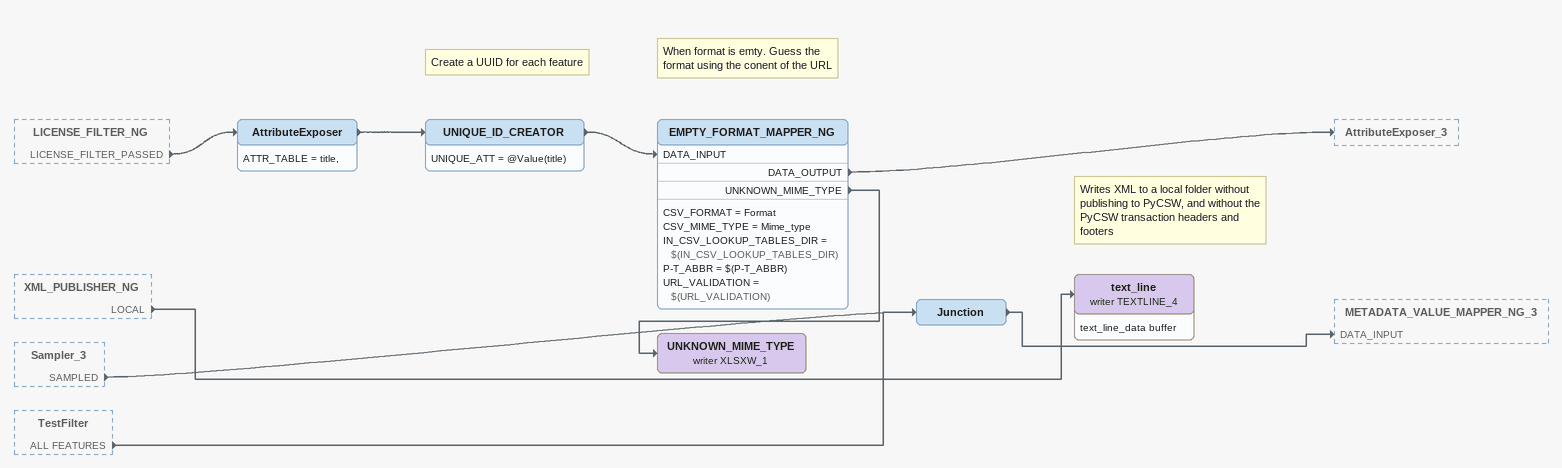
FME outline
LICENSE_FILTER_NG [outside]
    LICENSE_FILTER_PASSED -> AttributeExposer
XML_PUBLISHER_NG [outside]
    LOCAL -> text_line (writer TEXTLINE_4)
Sampler_3 [outside]
    SAMPLED -> Junction
TestFilter [outside]
    ALL FEATURES -> Junction
AttributeExposer
    ATTR_TABLE = title,
    -> UNIQUE_ID_CREATOR
Note: Create a UUID for each feature
UNIQUE_ID_CREATOR
    UNIQUE_ATT = @Value(title)
    -> EMPTY_FORMAT_MAPPER_NG [DATA_INPUT]
Note: When format is emty. Guess the format using the conent of the URL
EMPTY_FORMAT_MAPPER_NG
    CSV_FORMAT = Format
    CSV_MIME_TYPE = Mime_type
    IN_CSV_LOOKUP_TABLES_DIR = $(IN_CSV_LOOKUP_TABLES_DIR)
    P-T_ABBR = $(P-T_ABBR)
    URL_VALIDATION = $(URL_VALIDATION)
    DATA_OUTPUT -> AttributeExposer_3
    UNKNOWN_MIME_TYPE -> UNKNOWN_MIME_TYPE (writer XLSXW_1)
Junction
    -> METADATA_VALUE_MAPPER_NG_3 [DATA_INPUT]
Note: Writes XML to a local folder without publishing to PyCSW, and without the PyCSW transaction headers and footers
text_line (writer TEXTLINE_4)
    attributes: text_line_data buffer
UNKNOWN_MIME_TYPE (writer XLSXW_1)
